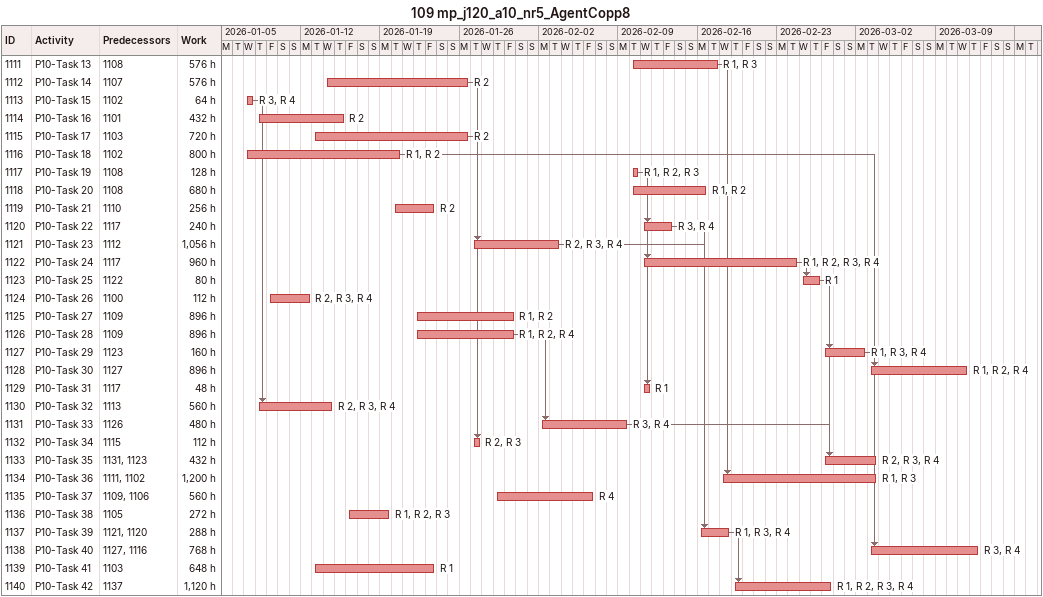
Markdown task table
109 mp_j120_a10_nr5_AgentCopp8

| ID | Task | Start | Finish | Predecessors | Resources | Work (h) |
|---|---|---|---|---|---|---|
| 1111 | P10-Task 13 | 2026-02-10 | 2026-02-17 | 1108 | R 1, R 3 | 576 |
| 1112 | P10-Task 14 | 2026-01-14 | 2026-01-26 | 1107 | R 2 | 576 |
| 1113 | P10-Task 15 | 2026-01-07 | 2026-01-07 | 1102 | R 3, R 4 | 64 |
| 1114 | P10-Task 16 | 2026-01-08 | 2026-01-15 | 1101 | R 2 | 432 |
| 1115 | P10-Task 17 | 2026-01-13 | 2026-01-26 | 1103 | R 2 | 720 |
| 1116 | P10-Task 18 | 2026-01-07 | 2026-01-20 | 1102 | R 1, R 2 | 800 |
| 1117 | P10-Task 19 | 2026-02-10 | 2026-02-10 | 1108 | R 1, R 2, R 3 | 128 |
| 1118 | P10-Task 20 | 2026-02-10 | 2026-02-16 | 1108 | R 1, R 2 | 680 |
| 1119 | P10-Task 21 | 2026-01-20 | 2026-01-23 | 1110 | R 2 | 256 |
| 1120 | P10-Task 22 | 2026-02-11 | 2026-02-13 | 1117 | R 3, R 4 | 240 |
| 1121 | P10-Task 23 | 2026-01-27 | 2026-02-03 | 1112 | R 2, R 3, R 4 | 1056 |
| 1122 | P10-Task 24 | 2026-02-11 | 2026-02-24 | 1117 | R 1, R 2, R 3, R 4 | 960 |
| 1123 | P10-Task 25 | 2026-02-25 | 2026-02-26 | 1122 | R 1 | 80 |
| 1124 | P10-Task 26 | 2026-01-09 | 2026-01-12 | 1100 | R 2, R 3, R 4 | 112 |
| 1125 | P10-Task 27 | 2026-01-22 | 2026-01-30 | 1109 | R 1, R 2 | 896 |
| 1126 | P10-Task 28 | 2026-01-22 | 2026-01-30 | 1109 | R 1, R 2, R 4 | 896 |
| 1127 | P10-Task 29 | 2026-02-27 | 2026-03-02 | 1123 | R 1, R 3, R 4 | 160 |
| 1128 | P10-Task 30 | 2026-03-03 | 2026-03-11 | 1127 | R 1, R 2, R 4 | 896 |
| 1129 | P10-Task 31 | 2026-02-11 | 2026-02-11 | 1117 | R 1 | 48 |
| 1130 | P10-Task 32 | 2026-01-08 | 2026-01-14 | 1113 | R 2, R 3, R 4 | 560 |
| 1131 | P10-Task 33 | 2026-02-02 | 2026-02-09 | 1126 | R 3, R 4 | 480 |
| 1132 | P10-Task 34 | 2026-01-27 | 2026-01-27 | 1115 | R 2, R 3 | 112 |
| 1133 | P10-Task 35 | 2026-02-27 | 2026-03-03 | 1131, 1123 | R 2, R 3, R 4 | 432 |
| 1134 | P10-Task 36 | 2026-02-18 | 2026-03-03 | 1111, 1102 | R 1, R 3 | 1200 |
| 1135 | P10-Task 37 | 2026-01-29 | 2026-02-06 | 1109, 1106 | R 4 | 560 |
| 1136 | P10-Task 38 | 2026-01-16 | 2026-01-19 | 1105 | R 1, R 2, R 3 | 272 |
| 1137 | P10-Task 39 | 2026-02-16 | 2026-02-18 | 1121, 1120 | R 1, R 3, R 4 | 288 |
| 1138 | P10-Task 40 | 2026-03-03 | 2026-03-12 | 1127, 1116 | R 3, R 4 | 768 |
| 1139 | P10-Task 41 | 2026-01-13 | 2026-01-23 | 1103 | R 1 | 648 |
| 1140 | P10-Task 42 | 2026-02-19 | 2026-02-27 | 1137 | R 1, R 2, R 3, R 4 | 1120 |
